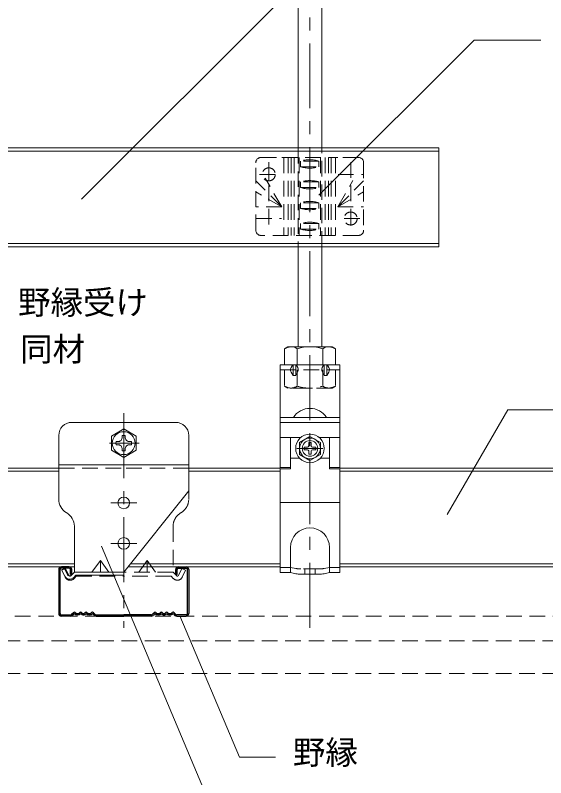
# Model space of a CAD drawing. Units: millimetres on the paper, enlarged 20 times, with parts at other scales. Extents: x -7779 to 7778, y -5419 to 5375.
# Drawn here: x 6236 to 7052, y -4774 to -3600 of the extents above; entities that cross this region are included whole.
import ezdxf
from ezdxf.enums import TextEntityAlignment as Align

# ---------------------------------------------------------------- set-up
doc = ezdxf.new("R2010")
doc.units = ezdxf.units.MM
doc.header["$LTSCALE"] = 20
doc.linetypes.add('CHAIN1', pattern=[8, 5, -1, 1, -1])
doc.linetypes.add('DASHED1', pattern=[1.8, 1.2, -0.6])
for name, color, linetype, lineweight in [('5-0_中心線', 4, 'CHAIN1', 9), ('5-1_中線', 7, 'Continuous', 18), ('5-2_太線１', 3, 'Continuous', 18), ('5-3_太線２', 2, 'Continuous', 25), ('5-4_細線', 4, 'DASHED1', 9), ('5-6_文字', 7, 'DASHED1', 18), ('5-A_中線', 7, 'Continuous', 18), ('5-B_太線１', 4, 'Continuous', 9), ('5-C_太線２', 4, 'DASHED1', 9)]:
    doc.layers.add(name, color=color, linetype=linetype, lineweight=lineweight)
doc.styles.add('ＭＳ ゴシック', font='')
doc.styles.get('ＭＳ ゴシック').set_extended_font_data('MS Gothic')

msp = doc.modelspace()

# ---------------------------------------------------------------- linework, layer by layer
at = {"layer": '5-0_中心線'}
for p, q in [((6402.83, -4212.57), (6402.83, -4543.19)), ((6381.01, -4258.71), (6426.84, -4258.71)), ((6669.47, -4266.78), (6709.47, -4266.78)), ((6382.83, -4350.71), (6422.83, -4350.71)), ((6382.83, -4413.11), (6422.83, -4413.11))]:
    msp.add_line(p, q, dxfattribs=at)
at = {"layer": '5-1_中線'}
for p, q in [((6671.47, -3804.28), (6671.47, -2841.74)), ((6707.47, -3804.28), (6707.47, -2841.74)), ((6671.47, -4110.31), (6671.47, -3956.28)), ((6707.47, -4110.31), (6707.47, -3956.28)), ((6643.47, -4138.31), (6735.47, -4138.31)), ((6643.47, -4138.31), (6643.47, -4296.06)), ((6661.89, -4139.89), (6663.47, -4138.31)), ((6663.47, -4138.31), (6663.47, -4154.31)), ((6667.47, -4138.31), (6667.47, -4154.31)), ((6669.05, -4139.89), (6667.47, -4138.31)), ((6715.47, -4138.31), (6715.47, -4154.31)), ((6717.05, -4139.89), (6715.47, -4138.31)), ((6735.47, -4138.31), (6735.47, -4296.06)), ((6670.26, -4149.66), (6667.47, -4154.31)), ((6718.26, -4149.66), (6715.47, -4154.31)), ((6643.47, -4219.19), (6735.47, -4219.19)), ((6735.47, -4222.79), (6735.47, -4228.45)), ((6643.47, -4226.98), (6735.47, -4226.98)), ((6675.17, -4250.06), (6643.47, -4250.06)), ((6643.47, -4255.19), (6643.47, -4296.06)), ((6643.47, -4260.84), (6643.47, -4296.06)), ((6659.47, -4280.78), (6659.47, -4250.06)), ((6735.47, -4250.06), (6703.77, -4250.06)), ((6719.47, -4280.78), (6719.47, -4250.06)), ((6659.47, -4280.78), (6659.47, -4298.05)), ((6673.64, -4282.06), (6659.47, -4282.06)), ((6719.47, -4282.06), (6705.3, -4282.06)), ((6643.47, -4296.06), (6659.47, -4296.06)), ((6659.47, -4298.05), (6659.47, -4296.06)), ((6719.47, -4296.06), (6735.47, -4296.06)), ((6643.47, -4298.05), (6643.47, -4458.06)), ((6643.47, -4298.05), (6659.47, -4298.05)), ((6643.47, -4298.05), (6643.47, -4458.03)), ((6643.47, -4298.05), (6643.47, -4458.03)), ((6719.47, -4298.05), (6735.47, -4298.05)), ((6735.47, -4298.05), (6735.47, -4458.03)), ((6643.47, -4350.06), (6735.47, -4350.06)), ((6659.47, -4419.23), (6659.47, -4458.06)), ((6719.47, -4419.23), (6719.47, -4458.06)), ((6643.47, -4458.03), (6659.47, -4458.03)), ((6667.59, -4459.65), (6659.47, -4458.03)), ((6703.51, -4460.43), (6675.43, -4460.43)), ((6711.35, -4459.65), (6719.47, -4458.03)), ((6719.47, -4458.03), (6735.47, -4458.03))]:
    msp.add_line(p, q, dxfattribs=at)
at = {"layer": '5-1_中線', "color": 4, "linetype": 'CHAIN1', "lineweight": 9}
msp.add_line((6689.47, -4543.19), (6689.47, -2841.74), dxfattribs=at)
at = {"layer": '5-1_中線', "linetype": 'DASHED1'}
for p, q in [((6643.47, -4146.06), (6735.47, -4146.06)), ((6643.47, -4450.03), (6659.47, -4450.03)), ((6667.65, -4451.67), (6659.47, -4450.03)), ((6703.55, -4452.44), (6675.51, -4452.44)), ((6681.47, -4452.44), (6681.47, -4460.43)), ((6697.47, -4452.44), (6697.47, -4460.43)), ((6711.45, -4451.66), (6719.54, -4450.03)), ((6719.54, -4450.03), (6735.47, -4450.03))]:
    msp.add_line(p, q, dxfattribs=at)
at = {"layer": '5-1_中線'}
for points in [[(6709.89, -4139.89), (6711.47, -4138.31), (6711.47, -4154.31)], [(6660.68, -4149.66), (6663.47, -4154.31), (6667.47, -4154.31)], [(6708.68, -4149.66), (6711.47, -4154.31), (6715.47, -4154.31)], [(6719.47, -4280.78), (6719.47, -4283.34), (6719.47, -4298.05)]]:
    msp.add_lwpolyline(points, dxfattribs=at)
for centre, radius, start, end in [((6667.54, -4145.55), 8, 135, 210.96376), ((6663.4, -4145.55), 8, 329.03624, 45), ((6715.54, -4145.55), 8, 135, 210.96376), ((6711.4, -4145.55), 8, 329.03624, 45), ((6689.47, -4235.17), 30, 32.19174, 147.80826), ((6689.47, -4419.23), 30, 0, 180), ((6675.43, -4420.43), 40, 258.69007, 270), ((6703.51, -4420.43), 40, 270, 281.30993)]:
    msp.add_arc(centre, radius, start, end, dxfattribs=at)
at = {"layer": '5-1_中線', "linetype": 'DASHED1'}
for centre, start, end in [((6675.51, -4412.44), 258.6741, 270), ((6703.55, -4412.44), 270, 281.39125)]:
    msp.add_arc(centre, 40, start, end, dxfattribs=at)
at = {"layer": '5-2_太線１'}
for p, q in [((5911.47, -3804.28), (6707.47, -3804.28)), ((5911.47, -3809.08), (6707.47, -3809.08)), ((6707.47, -3804.28), (6887.85, -3804.28)), ((6707.47, -3809.08), (6887.85, -3809.08)), ((6887.85, -3804.28), (6887.85, -3956.28)), ((5911.47, -3951.48), (6707.47, -3951.48)), ((6707.47, -3951.48), (6887.85, -3951.48)), ((5911.47, -3956.28), (6707.47, -3956.28)), ((6707.47, -3956.28), (6887.85, -3956.28)), ((5911.47, -4297.11), (6302.83, -4297.11)), ((5911.47, -4301.91), (6302.83, -4301.91)), ((6502.83, -4297.11), (6643.47, -4297.11)), ((6502.83, -4301.91), (6643.47, -4301.91)), ((6735.47, -4297.11), (7277.45, -4297.11)), ((6735.47, -4301.91), (7277.45, -4301.91)), ((6011.47, -4444.31), (6326.83, -4444.31)), ((6413.09, -4444.31), (6643.47, -4444.31)), ((6735.47, -4444.31), (7277.45, -4444.31)), ((6011.47, -4449.11), (6326.83, -4449.11)), ((6409.25, -4449.11), (6643.47, -4449.11)), ((6735.47, -4449.11), (7277.45, -4449.11))]:
    msp.add_line(p, q, dxfattribs=at)
at = {"layer": '5-3_太線２'}
for p, q in [((6302.83, -4453.11), (6302.83, -4520.93)), ((6304.83, -4521.02), (6304.83, -4453.11)), ((6318.83, -4449.11), (6306.83, -4449.11)), ((6318.83, -4451.11), (6306.83, -4451.11)), ((6320.83, -4461.11), (6320.83, -4453.11)), ((6322.83, -4461.11), (6322.83, -4453.11)), ((6482.84, -4461.11), (6482.84, -4453.11)), ((6484.84, -4461.11), (6484.84, -4453.11)), ((6486.84, -4449.11), (6498.84, -4449.11)), ((6486.84, -4451.11), (6498.84, -4451.11)), ((6500.84, -4521.02), (6500.84, -4453.11)), ((6502.84, -4453.11), (6502.84, -4520.93)), ((6320.83, -4461.11), (6322.83, -4461.11)), ((6484.84, -4461.11), (6482.84, -4461.11)), ((6306.83, -4523.11), (6321.17, -4523.11)), ((6306.83, -4523.11), (6321.17, -4523.11)), ((6321.17, -4525.11), (6306.83, -4525.11)), ((6321.17, -4525.11), (6306.83, -4525.11)), ((6325.42, -4519.69), (6322.59, -4522.52)), ((6322.59, -4522.52), (6325.42, -4519.69)), ((6326.83, -4521.11), (6324, -4523.94)), ((6326.83, -4521.11), (6324, -4523.94)), ((6354.83, -4521.11), (6357.66, -4523.94)), ((6356.24, -4519.69), (6359.07, -4522.52)), ((6360.49, -4523.11), (6402.83, -4523.11)), ((6360.49, -4525.11), (6402.83, -4525.11)), ((6445.18, -4523.11), (6402.83, -4523.11)), ((6445.18, -4525.11), (6402.83, -4525.11)), ((6449.42, -4519.69), (6446.6, -4522.52)), ((6450.84, -4521.11), (6448.01, -4523.94)), ((6478.84, -4521.11), (6481.67, -4523.94)), ((6478.84, -4521.11), (6481.67, -4523.94)), ((6480.25, -4519.69), (6483.08, -4522.52)), ((6483.08, -4522.52), (6480.25, -4519.69)), ((6498.84, -4523.11), (6484.49, -4523.11)), ((6498.84, -4523.11), (6484.49, -4523.11)), ((6484.49, -4525.11), (6498.84, -4525.11)), ((6484.49, -4525.11), (6498.84, -4525.11))]:
    msp.add_line(p, q, dxfattribs=at)
for centre, radius, start, end in [((6306.83, -4453.11), 4, 90.00299, 180.00299), ((6306.83, -4453.11), 2, 90.00299, 180.00299), ((6318.83, -4453.11), 4, 0.00299, 90.00299), ((6318.83, -4453.11), 2, 0.00299, 90.00299), ((6486.84, -4453.11), 4, 89.99699, 179.99699), ((6486.84, -4453.11), 2, 89.99699, 179.99699), ((6498.84, -4453.11), 4, 359.99699, 89.99699), ((6498.84, -4453.11), 2, 359.99699, 89.99699), ((6326.83, -4521.11), 2, 46.39717, 135), ((6336.83, -4521.11), 2, 36.86989, 133.60281), ((6344.83, -4521.11), 2, 46.39717, 143.1301), ((6344.83, -4521.11), 2, 36.86989, 143.1301), ((6354.83, -4521.11), 2, 44.99998, 133.60281), ((6450.84, -4521.11), 2, 46.39719, 135.00002), ((6460.84, -4521.11), 2, 36.8699, 143.13011), ((6460.84, -4521.11), 2, 36.8699, 133.60283), ((6468.84, -4521.11), 2, 46.39719, 143.13011), ((6478.84, -4521.11), 2, 45, 133.60283), ((6306.83, -4521.11), 4, 177.476, 270), ((6306.83, -4521.11), 4, 177.476, 270), ((6306.83, -4521.11), 2, 177.476, 270), ((6306.83, -4521.11), 2, 177.476, 270), ((6321.17, -4521.11), 2, 270, 314.99998), ((6321.17, -4521.11), 2, 269.99998, 314.99998), ((6321.17, -4521.11), 4, 270, 314.99998), ((6321.17, -4521.11), 4, 270, 315), ((6331.83, -4515.86), 7.25, 226.39717, 313.60281), ((6331.83, -4515.86), 5.25, 226.39717, 313.60281), ((6340.83, -4518.11), 5, 216.86989, 323.1301), ((6340.83, -4518.11), 3, 216.86989, 323.1301), ((6349.83, -4515.86), 7.25, 226.39717, 313.60281), ((6349.83, -4515.86), 5.25, 226.39717, 313.60281), ((6360.49, -4521.11), 4, 225, 270), ((6360.49, -4521.11), 2, 225, 270), ((6445.18, -4521.11), 2, 270, 315), ((6445.18, -4521.11), 4, 270, 315), ((6455.84, -4515.86), 7.25, 226.39719, 313.60283), ((6455.84, -4515.86), 5.25, 226.39719, 313.60283), ((6464.84, -4518.11), 5, 216.8699, 323.13011), ((6464.84, -4518.11), 3, 216.8699, 323.13011), ((6473.84, -4515.86), 7.25, 226.39719, 313.60283), ((6473.84, -4515.86), 5.25, 226.39719, 313.60283), ((6484.49, -4521.11), 4, 225.00002, 270), ((6484.49, -4521.11), 4, 225, 270), ((6484.49, -4521.11), 2, 225.00002, 270), ((6484.49, -4521.11), 2, 225, 270), ((6498.84, -4521.11), 4, 269.99997, 2.524), ((6498.84, -4521.11), 4, 270, 2.524), ((6498.84, -4521.11), 2, 269.99997, 2.524), ((6498.84, -4521.11), 2, 270, 2.524)]:
    msp.add_arc(centre, radius, start, end, dxfattribs=at)
at = {"layer": '5-4_細線'}
for p, q in [((6671.47, -3804.28), (6671.47, -3956.28)), ((6707.47, -3956.28), (6707.47, -3804.28)), ((6626.1, -3826.13), (6626.1, -3930.89)), ((6649.43, -3818.91), (6649.43, -3938.91)), ((6655.87, -3818.91), (6655.87, -3938.91)), ((6660.28, -3818.91), (6660.28, -3938.91)), ((6665.29, -3818.91), (6665.29, -3938.91)), ((6672.66, -3818.91), (6672.66, -3938.91)), ((6703.25, -3824.51), (6703.25, -3833.31)), ((6705.54, -3818.91), (6705.54, -3938.91)), ((6712.92, -3818.91), (6712.92, -3938.91)), ((6717.92, -3818.91), (6717.92, -3938.91)), ((6722.33, -3818.91), (6722.33, -3938.91)), ((6728.77, -3818.91), (6728.77, -3938.91)), ((6764.1, -3818.91), (6732.1, -3818.91)), ((6752.1, -3826.13), (6752.1, -3930.89)), ((6606.1, -3930.91), (6606.1, -3826.91)), ((6626.1, -3834.91), (6626.1, -3854.91)), ((6674.95, -3833.31), (6703.25, -3833.31)), ((6772.1, -3826.91), (6772.1, -3930.91)), ((6611.99, -3844.91), (6640.76, -3844.91)), ((6636.1, -3844.91), (6616.1, -3844.91)), ((6732.7, -3844.91), (6771.48, -3844.91)), ((6646.1, -3894.91), (6606.1, -3854.91)), ((6646.1, -3894.91), (6620.74, -3850.98)), ((6703.25, -3856.51), (6703.25, -3865.31)), ((6732.1, -3894.91), (6755.65, -3854.13)), ((6732.1, -3894.91), (6772.1, -3854.91)), ((6646.1, -3894.91), (6606.1, -3871.82)), ((6674.95, -3865.31), (6703.25, -3865.31)), ((6732.1, -3894.91), (6772.1, -3871.82)), ((6646.1, -3894.91), (6606.1, -3894.91)), ((6703.25, -3888.51), (6703.25, -3897.31)), ((6732.1, -3894.91), (6772.1, -3894.91)), ((6674.95, -3897.31), (6703.25, -3897.31)), ((6752.1, -3902.91), (6752.1, -3922.91)), ((6606.7, -3912.91), (6645.48, -3912.91)), ((6703.25, -3920.51), (6703.25, -3929.31)), ((6766.21, -3912.91), (6737.45, -3912.91)), ((6762.1, -3912.91), (6742.1, -3912.91)), ((6674.95, -3929.31), (6703.25, -3929.31)), ((6764.1, -3938.91), (6614.1, -3938.91))]:
    msp.add_line(p, q, dxfattribs=at)
for points in [[(6614.1, -3818.91), (6646.1, -3818.91), (6732.1, -3818.91)], [(6703.25, -3824.51), (6674.95, -3824.51), (6674.95, -3833.31)], [(6703.25, -3856.51), (6674.95, -3856.51), (6674.95, -3865.31)], [(6703.25, -3888.51), (6674.95, -3888.51), (6674.95, -3897.31)], [(6703.25, -3920.51), (6674.95, -3920.51), (6674.95, -3929.31)]]:
    msp.add_lwpolyline(points, dxfattribs=at)
for centre in [(6626.1, -3844.91), (6752.1, -3912.91)]:
    msp.add_circle(centre, 10, dxfattribs=at)
for centre, radius, start, end in [((6614.1, -3826.91), 8, 90, 180), ((6689.1, -3873.59), 51.08, 73.91376, 106.08624), ((6764.1, -3826.91), 8, 0, 90), ((6689.1, -3784.23), 51.08, 253.91376, 286.08624), ((6689.1, -3905.59), 51.08, 73.91376, 106.08624), ((6689.1, -3816.23), 51.08, 253.91376, 286.08624), ((6689.1, -3937.59), 51.08, 73.91376, 106.08624), ((6689.1, -3848.23), 51.08, 253.91376, 286.08624), ((6689.1, -3969.59), 51.08, 73.91376, 106.08624), ((6614.1, -3930.91), 8, 180, 270), ((6689.1, -3880.23), 51.08, 253.91376, 286.08624), ((6764.1, -3930.91), 8, 270, 0)]:
    msp.add_arc(centre, radius, start, end, dxfattribs=at)
at = {"layer": '5-6_文字', "linetype": 'Continuous'}
for p, q in [((6337.87, -3883.01), (6748.22, -3472.65)), ((6900.77, -4368.56), (6993.85, -4207.35)), ((6993.85, -4207.35), (7103.4, -4207.35)), ((6544.89, -4835.93), (6368.8, -4417.33)), ((6581, -4742.23), (6489.33, -4524.31)), ((6636.33, -4742.23), (6581, -4742.23))]:
    msp.add_line(p, q, dxfattribs=at)
msp.add_lwpolyline([(6703.33, -3876.78), (6942.01, -3638.1), (7044.62, -3638.1)], dxfattribs=at)
at = {"layer": '5-A_中線'}
for p, q in [((6322.83, -4226.71), (6402.83, -4226.71)), ((6482.83, -4226.71), (6402.83, -4226.71)), ((6302.83, -4246.71), (6302.83, -4345.12)), ((6502.83, -4246.71), (6502.83, -4332.31)), ((6302.83, -4292.31), (6402.83, -4292.31)), ((6502.83, -4292.31), (6402.83, -4292.31)), ((6502.83, -4332.31), (6402.83, -4457.11)), ((6314.48, -4365.7), (6315.18, -4366.12)), ((6326.83, -4386.7), (6326.83, -4457.11)), ((6366.84, -4439.19), (6366.84, -4457.11)), ((6312.13, -4463.49), (6307.24, -4453.69)), ((6322.32, -4462.14), (6326.83, -4457.11)), ((6326.83, -4457.11), (6402.83, -4457.11)), ((6402.83, -4461.91), (6402.83, -4457.11)), ((6325.9, -4465.34), (6328.97, -4461.91)), ((6328.97, -4461.91), (6402.83, -4461.91))]:
    msp.add_line(p, q, dxfattribs=at)
at = {"layer": '5-A_中線', "linetype": 'DASHED1'}
for p, q in [((6302.83, -4297.11), (6402.83, -4297.11)), ((6502.83, -4297.11), (6402.83, -4297.11)), ((6502.83, -4332.31), (6502.83, -4345.12)), ((6491.18, -4365.7), (6490.48, -4366.12)), ((6478.83, -4386.7), (6478.83, -4457.11)), ((6438.83, -4439.22), (6425.83, -4457.11)), ((6438.83, -4439.22), (6451.83, -4457.11)), ((6438.83, -4439.22), (6438.83, -4457.11)), ((6313.24, -4451.55), (6307.51, -4454.4)), ((6312.84, -4465.09), (6307.51, -4454.4)), ((6318.57, -4462.23), (6313.24, -4451.55)), ((6321.85, -4462.67), (6326.83, -4457.11)), ((6326.83, -4457.11), (6402.83, -4457.11)), ((6478.84, -4457.11), (6402.84, -4457.11)), ((6483.82, -4462.67), (6478.84, -4457.11)), ((6487.1, -4462.23), (6492.43, -4451.55)), ((6492.43, -4451.55), (6498.15, -4454.4)), ((6492.83, -4465.09), (6498.15, -4454.4)), ((6326.62, -4466.94), (6329.69, -4463.51)), ((6329.69, -4463.51), (6402.83, -4463.51)), ((6475.98, -4463.51), (6402.84, -4463.51)), ((6479.05, -4466.94), (6475.98, -4463.51))]:
    msp.add_line(p, q, dxfattribs=at)
at = {"layer": '5-A_中線'}
for points in [[(6353.84, -4457.11), (6366.84, -4439.19), (6379.84, -4457.11)], [(6316.42, -4461.34), (6311.54, -4451.55), (6307.24, -4453.69)]]:
    msp.add_lwpolyline(points, dxfattribs=at)
for centre in [(6402.83, -4350.71), (6402.83, -4413.11)]:
    msp.add_circle(centre, 9, dxfattribs=at)
for centre, radius, start, end in [((6322.83, -4246.71), 20, 90, 180), ((6482.83, -4246.71), 20, 0, 90), ((6326.83, -4345.12), 24, 180, 239.03689), ((6302.83, -4386.7), 24, 0, 59.03689), ((6319.64, -4459.74), 8.4, 206.5, 318.15813), ((6319.64, -4459.74), 3.6, 206.5, 318.15813)]:
    msp.add_arc(centre, radius, start, end, dxfattribs=at)
at = {"layer": '5-A_中線', "linetype": 'DASHED1'}
for centre, radius, start, end in [((6478.83, -4345.12), 24, 300.96311, 0), ((6502.83, -4386.7), 24, 120.96311, 180), ((6320.36, -4461.34), 8.4, 206.5, 269.34939), ((6320.36, -4461.34), 2, 206.5, 318.15813), ((6320.36, -4461.34), 8.4, 269.34939, 318.15813), ((6485.31, -4461.34), 8.4, 221.84187, 333.5), ((6485.31, -4461.34), 2, 221.84187, 333.5)]:
    msp.add_arc(centre, radius, start, end, dxfattribs=at)
at = {"layer": '5-B_太線１', "color": 7, "lineweight": 18}
for p, q in [((6655.52, -4110.31), (6650.27, -4113.34)), ((6650.27, -4138.31), (6650.27, -4113.34)), ((6655.52, -4110.31), (6723.42, -4110.31)), ((6669.87, -4138.31), (6669.87, -4113.34)), ((6709.07, -4138.31), (6709.07, -4113.34)), ((6723.42, -4110.31), (6728.67, -4113.34)), ((6728.67, -4138.31), (6728.67, -4113.34))]:
    msp.add_line(p, q, dxfattribs=at)
at = {"layer": '5-B_太線１', "color": 7, "linetype": 'DASHED1', "lineweight": 18}
for p, q in [((6650.27, -4146.06), (6650.27, -4171.03)), ((6669.87, -4146.06), (6669.87, -4171.03)), ((6709.07, -4146.06), (6709.07, -4171.03)), ((6728.67, -4146.06), (6728.67, -4171.03)), ((6655.52, -4174.06), (6650.27, -4171.03)), ((6723.42, -4174.06), (6655.52, -4174.06)), ((6723.42, -4174.06), (6728.67, -4171.03))]:
    msp.add_line(p, q, dxfattribs=at)
at = {"layer": '5-B_太線１'}
for p, q in [((6402.83, -4236.71), (6383.78, -4247.71)), ((6402.83, -4236.71), (6421.89, -4247.71)), ((6383.78, -4247.71), (6383.78, -4269.71)), ((6400.43, -4246.95), (6400.43, -4249.18)), ((6405.23, -4246.95), (6405.23, -4250.21)), ((6405.23, -4246.95), (6405.23, -4249.18)), ((6421.89, -4247.71), (6421.89, -4269.71)), ((6689.47, -4248.3), (6673.47, -4257.54)), ((6705.47, -4257.54), (6689.47, -4248.3)), ((6391.08, -4256.31), (6393.43, -4256.31)), ((6391.08, -4261.11), (6393.43, -4261.11)), ((6414.59, -4256.31), (6412.24, -4256.31)), ((6414.59, -4261.11), (6412.24, -4261.11)), ((6673.47, -4257.54), (6673.47, -4276.02)), ((6687.47, -4257.78), (6691.47, -4257.78)), ((6687.47, -4262.78), (6687.47, -4257.78)), ((6691.47, -4262.78), (6691.47, -4257.78)), ((6402.83, -4280.71), (6383.78, -4269.71)), ((6400.43, -4270.47), (6400.43, -4268.24)), ((6402.83, -4280.71), (6421.89, -4269.71)), ((6405.23, -4270.47), (6405.23, -4267.21)), ((6405.23, -4270.47), (6405.23, -4268.24)), ((6680.47, -4264.78), (6680.47, -4268.78)), ((6685.47, -4264.78), (6680.47, -4264.78)), ((6685.47, -4268.78), (6680.47, -4268.78)), ((6687.47, -4270.78), (6687.47, -4275.78)), ((6691.47, -4270.78), (6691.47, -4275.78)), ((6693.47, -4264.78), (6698.47, -4264.78)), ((6693.47, -4268.78), (6698.47, -4268.78)), ((6698.47, -4264.78), (6698.47, -4268.78)), ((6687.47, -4275.78), (6691.47, -4275.78))]:
    msp.add_line(p, q, dxfattribs=at)
msp.add_lwpolyline([(6673.47, -4276.02), (6689.47, -4285.25), (6705.47, -4276.02), (6705.47, -4257.54)], dxfattribs=at)
for centre, radius in [((6402.83, -4258.71), 17.6), ((6689.47, -4266.78), 22), ((6689.47, -4266.78), 16), ((6689.47, -4266.78), 12)]:
    msp.add_circle(centre, radius, dxfattribs=at)
at = {"layer": '5-B_太線１', "color": 7, "lineweight": 18}
for centre, radius, start, end in [((6663.08, -4137.39), 27.25, 96.34294, 118.04132), ((6659.4, -4129.81), 19.52, 57.57118, 88.04459), ((6689.47, -4175.17), 64.86, 72.41205, 107.58797), ((6719.54, -4129.81), 19.52, 91.95543, 122.42883), ((6715.86, -4137.39), 27.25, 61.95869, 83.65707)]:
    msp.add_arc(centre, radius, start, end, dxfattribs=at)
at = {"layer": '5-B_太線１', "color": 7, "linetype": 'DASHED1', "lineweight": 18}
for centre, radius, start, end in [((6663.08, -4146.98), 27.25, 241.95869, 263.65707), ((6659.4, -4154.55), 19.52, 271.95543, 302.42883), ((6689.47, -4109.19), 64.86, 252.41205, 287.58797), ((6719.54, -4154.55), 19.52, 237.57118, 268.04459), ((6715.86, -4146.98), 27.25, 276.34294, 298.04132)]:
    msp.add_arc(centre, radius, start, end, dxfattribs=at)
at = {"layer": '5-B_太線１'}
for centre, radius, start, end in [((6394.06, -4249.92), 6.42, 264.36299, 6.67345), ((6402.83, -4258.71), 12, 78.46303, 101.53696), ((6411.61, -4249.92), 6.42, 173.32654, 275.63699), ((6402.83, -4258.71), 12, 168.46303, 191.51331), ((6394.06, -4267.5), 6.42, 353.32654, 95.63699), ((6411.61, -4267.5), 6.42, 84.36299, 186.67345), ((6402.83, -4258.71), 12, 348.48668, 11.53696), ((6402.83, -4258.71), 12, 258.46303, 281.53696), ((6685.47, -4262.78), 2, 270, 0), ((6685.47, -4270.78), 2, 0, 90), ((6693.47, -4262.78), 2, 180, 270), ((6693.47, -4270.78), 2, 90, 180)]:
    msp.add_arc(centre, radius, start, end, dxfattribs=at)
at = {"layer": '5-C_太線２'}
for p, q in [((5911.47, -4525.11), (7277.45, -4525.11)), ((5823.47, -4563.11), (7277.45, -4563.11)), ((5823.47, -4613.11), (7277.45, -4613.11))]:
    msp.add_line(p, q, dxfattribs=at)

# ---------------------------------------------------------------- texts
at = {"layer": '5-6_文字', "style": 'ＭＳ ゴシック'}
for s, p in [('野縁受け', (6240.22, -4071.35)), ('同材', (6243.33, -4143.25)), ('野縁', (6663.11, -4764.12))]:
    msp.add_text(s, height=36.66, dxfattribs=at).set_placement(p, align=Align.BOTTOM_LEFT)

doc.saveas('drawing.dxf')
